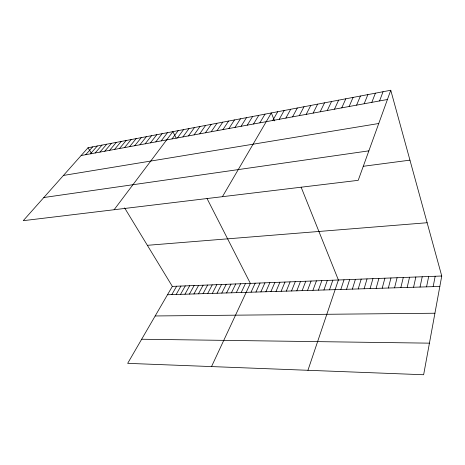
<?xml version="1.0" encoding="UTF-8"?>
<svg xmlns="http://www.w3.org/2000/svg" width="465" height="465" viewBox="0 0 465 465"><rect width="100%" height="100%" fill="white"/><g stroke="black" fill="none" stroke-linecap="round" stroke-linejoin="round"><path stroke-width="0.7" d="M441.75 276.007L423.638 374.744L127.666 363.351L172.341 286.394L441.75 276.007L390.769 90.257L88.042 147.754L23.25 220.677L358.207 180.333L390.769 90.257M433.165 286.649L435.176 276.262M426.568 286.853L428.666 276.512M420.035 287.05L422.226 276.762M413.571 287.248L415.844 277.006M407.171 287.446L409.531 277.25M400.836 287.637L403.277 277.489M394.564 287.829L397.087 277.727M388.351 288.015L390.96 277.965M382.207 288.207L384.892 278.198M376.121 288.393L378.882 278.43M370.094 288.573L372.93 278.663M364.124 288.753L367.036 278.89M358.213 288.934L361.195 279.11M352.36 289.114L355.411 279.337M346.565 289.294L349.686 279.558M340.828 289.468L344.013 279.773M307.94 370.291L338.392 279.994L301.146 187.209M329.511 289.811L332.83 280.203M323.931 289.98L327.314 280.418M318.403 290.148L321.85 280.628M312.933 290.317L316.438 280.837M307.51 290.486L311.073 281.046M379.574 100.934L383.044 91.727M302.134 290.648L305.761 281.249M371.82 102.352L375.412 93.174M296.815 290.811L300.495 281.453M291.538 290.968L295.275 281.651M364.165 103.753L367.879 94.604M286.312 291.131L290.102 281.854M281.139 291.288L284.981 282.052M356.603 105.137L360.433 96.022M276.007 291.445L279.901 282.243M270.921 291.602L274.867 282.441M349.134 106.502L353.08 97.418M265.881 291.753L269.88 282.633M260.888 291.904L264.934 282.825M341.758 107.851L345.815 98.795M255.942 292.055L260.034 283.011M251.036 292.206L255.175 283.197M334.475 109.188L338.636 100.161M211.529 366.577L250.362 283.383L207.041 198.543M327.279 110.501L331.545 101.51M241.213 292.502L245.444 283.574M236.29 292.654L240.568 283.76M231.413 292.805L235.738 283.946M320.164 111.803L324.535 102.841M226.583 292.95L230.954 284.132M313.143 113.088L317.612 104.154M221.793 293.095L226.205 284.313M217.05 293.241L221.503 284.499M306.202 114.361L310.765 105.456M212.342 293.386L216.835 284.679M207.681 293.525L212.214 284.853M299.344 115.616L304 106.741M203.06 293.671L207.628 285.033M292.566 116.855L297.315 108.008M198.479 293.81L203.089 285.208M193.934 293.95L198.584 285.382M285.865 118.081L290.706 109.263M189.435 294.083L194.114 285.551M184.971 294.223L189.685 285.725M279.244 119.29L284.173 110.501M180.542 294.357L185.297 285.894M176.154 294.49L180.943 286.062M171.806 294.624L176.624 286.225M272.705 120.487L277.715 111.728M222.433 196.689L271.333 112.943L274.53 120.912M259.842 122.841L265.021 114.14M253.524 123.998L258.778 115.326M247.27 125.143L252.605 116.5M241.091 126.271L246.496 117.662M234.982 127.393L240.463 118.808M228.943 128.497L234.488 119.941M222.968 129.59L228.582 121.063M217.062 130.671L222.741 122.173M211.215 131.74L216.963 123.272M205.437 132.798L211.244 124.358M199.718 133.844L205.588 125.428M194.062 134.879L199.996 126.492M188.47 135.902L194.457 127.544M182.931 136.913L188.976 128.584M177.456 137.919L183.559 129.613M172.038 138.907L178.194 130.636M114.111 209.732L172.881 131.642L176.223 138.186M161.21 140.889L167.47 132.67M155.804 141.877L162.111 133.688M150.451 142.86L156.81 134.693M145.161 143.825L151.567 135.693M139.924 144.784L146.376 136.675M134.74 145.731L141.238 137.652M129.613 146.673L136.152 138.617M124.539 147.597L131.124 139.576M119.517 148.515L126.143 140.517M114.541 149.428L121.208 141.459M109.624 150.329L116.326 142.383M104.753 151.218L111.495 143.301M99.928 152.102L106.712 144.208M95.156 152.973L101.975 145.109M90.431 153.839L97.284 145.998M85.752 154.694L92.64 146.882M81.125 155.543L387.432 99.498M63.443 175.439L378.748 123.504M43.826 197.52L368.867 150.846M363.252 166.29L409.95 160.152M147.364 245.317L427.126 222.735M167.487 294.752L439.838 286.446M155.176 315.962L434.92 313.23M141.662 339.241L429.433 343.153M88.042 147.754L91.715 153.793M124.603 207.884L172.341 286.394"/></g></svg>
